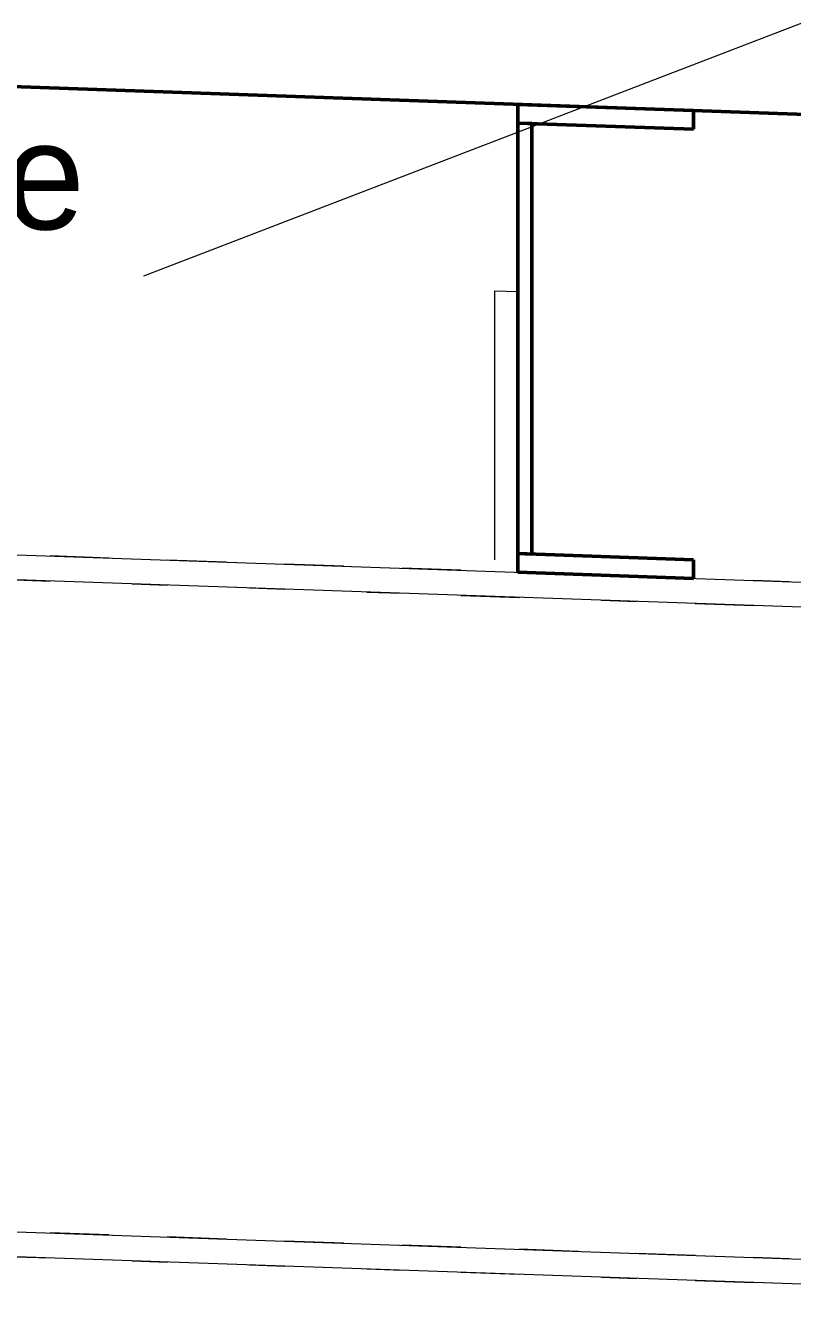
# Model space of a CAD drawing. Header units: metres. Extents: x 10 to 831, y 10 to 584.
# Drawn here: x 51.99 to 65.09, y 267.72 to 289.49 of the extents above; entities that cross this region are included whole.
import ezdxf
from ezdxf.enums import TextEntityAlignment as Align

# ---------------------------------------------------------------- set-up
doc = ezdxf.new("R2010")
doc.units = ezdxf.units.M
for name, color, linetype, lineweight in [('CUT', 7, 'Continuous', 50), ('TXT', 7, 'Continuous', 18), ('VIS', 8, 'Continuous', 13)]:
    doc.layers.add(name, color=color, linetype=linetype, lineweight=lineweight)

msp = doc.modelspace()

# ---------------------------------------------------------------- linework, layer by layer
at = {"layer": 'CUT'}
for p, q in [((30, 289.2), (78, 287.52)), ((63.4, 288.0312), (60.4, 288.136)), ((60.4, 288.136), (60.4, 287.816)), ((63.4, 287.7112), (63.4, 288.0312)), ((60.64, 287.8076), (60.4, 287.816)), ((60.4, 287.816), (60.4, 280.456)), ((60.4, 287.816), (63.4, 287.7112)), ((60.64, 280.4476), (60.64, 287.8076)), ((63.4, 280.3512), (60.4, 280.456)), ((60.4, 280.456), (60.4, 280.136)), ((60.4, 280.456), (60.64, 280.4476)), ((63.4, 280.0308), (63.4, 280.3512)), ((60.4, 280.136), (63.4, 280.0308))]:
    msp.add_line(p, q, dxfattribs=at)
at = {"layer": 'TXT'}
msp.add_line((80, 295.2), (54, 285.2), dxfattribs=at)
at = {"layer": 'VIS'}
for p, q in [((52.8, 288.402), (30, 289.2002)), ((30, 289.2), (78, 287.52)), ((52.3868, 288.4164), (51.0116, 288.4644)), ((52.8828, 288.3992), (51.4224, 288.4504)), ((52.0772, 288.4272), (51.4928, 288.4476)), ((52.5768, 288.41), (51.5788, 288.4448)), ((52.5828, 288.4096), (51.5852, 288.4444)), ((52.2308, 288.422), (51.7756, 288.438)), ((53.2308, 288.3868), (51.9024, 288.4336)), ((52.4148, 288.4156), (51.9392, 288.432)), ((52.1464, 288.4248), (51.9868, 288.4304)), ((52.5784, 288.4096), (52.0044, 288.43)), ((52.2548, 288.4212), (52.0556, 288.428)), ((52.278, 288.4204), (52.1064, 288.4264)), ((52.2968, 288.4196), (52.1264, 288.4256)), ((52.3624, 288.4172), (52.1632, 288.4244)), ((52.3688, 288.4172), (52.1688, 288.424)), ((53.594, 288.374), (52.1944, 288.4232)), ((52.4012, 288.416), (52.2156, 288.4224)), ((52.4208, 288.4152), (52.2204, 288.4224)), ((52.4456, 288.4144), (52.2452, 288.4216)), ((52.4508, 288.4144), (52.2948, 288.4196)), ((52.8916, 288.3988), (52.3, 288.4196)), ((52.468, 288.4136), (52.3124, 288.4192)), ((52.5072, 288.4124), (52.3228, 288.4188)), ((52.5372, 288.4112), (52.3384, 288.418)), ((52.8688, 288.3996), (52.368, 288.4172)), ((52.946, 288.3968), (52.4044, 288.416)), ((52.618, 288.4084), (52.4184, 288.4152)), ((52.7576, 288.4036), (52.5616, 288.4104)), ((53.1712, 288.3892), (52.576, 288.41)), ((52.7776, 288.4028), (52.5776, 288.4096)), ((52.8032, 288.402), (52.604, 288.4088)), ((52.7848, 288.4024), (52.6252, 288.408)), ((52.8412, 288.4004), (52.6448, 288.4076)), ((53.6764, 288.3712), (52.6756, 288.4064)), ((53.2808, 288.3852), (52.6804, 288.406)), ((53.1408, 288.39), (52.686, 288.406)), ((52.8936, 288.3988), (52.7096, 288.4052)), ((52.9292, 288.3976), (52.7504, 288.4036)), ((53.0132, 288.3944), (52.8436, 288.4004)), ((53.366, 288.382), (52.8904, 288.3988)), ((53.0792, 288.3924), (52.8916, 288.3988)), ((53.0888, 288.392), (52.9336, 288.3972)), ((53.544, 288.376), (52.9444, 288.3968)), ((53.1688, 288.3892), (52.9688, 288.396)), ((53.1844, 288.3884), (52.9912, 288.3952)), ((53.2704, 288.3856), (53.07, 288.3924)), ((53.6828, 288.3712), (53.0824, 288.392)), ((53.332, 288.3832), (53.1332, 288.3904)), ((53.3076, 288.3844), (53.136, 288.3904)), ((53.3036, 288.3844), (53.1508, 288.3896)), ((55.1156, 288.3208), (53.1884, 288.3884)), ((53.7004, 288.3704), (53.2316, 288.3868)), ((53.8444, 288.3656), (53.2452, 288.3864)), ((53.4232, 288.38), (53.2636, 288.3856)), ((53.508, 288.3772), (53.3172, 288.384)), ((53.514, 288.3772), (53.3284, 288.3836)), ((53.6, 288.374), (53.4008, 288.3808)), ((53.626, 288.3732), (53.43, 288.38)), ((53.646, 288.3724), (53.446, 288.3792)), ((54.0012, 288.36), (53.4652, 288.3788)), ((54.4548, 288.344), (53.466, 288.3788)), ((53.6688, 288.3716), (53.488, 288.378)), ((53.7268, 288.3696), (53.5352, 288.3764)), ((54.1204, 288.3556), (53.5376, 288.376)), ((54.0204, 288.3592), (53.5544, 288.3756)), ((54.5724, 288.34), (53.5744, 288.3748)), ((54.0508, 288.3584), (53.596, 288.374)), ((53.802, 288.3668), (53.6032, 288.374)), ((54.6204, 288.3384), (53.6796, 288.3712)), ((54.2048, 288.3528), (53.704, 288.3704)), ((54.3172, 288.3488), (53.7248, 288.3696)), ((53.9344, 288.3624), (53.738, 288.3692)), ((54.3536, 288.3476), (53.7564, 288.3684)), ((53.972, 288.3608), (53.772, 288.368)), ((53.9772, 288.3608), (53.7772, 288.3676)), ((54.3508, 288.3476), (53.7976, 288.3672)), ((53.996, 288.36), (53.812, 288.3664)), ((54.0208, 288.3592), (53.8208, 288.3664)), ((53.994, 288.3604), (53.8224, 288.3664)), ((54.002, 288.36), (53.8312, 288.366)), ((54.3172, 288.3488), (53.8416, 288.3656)), ((54.0296, 288.3588), (53.86, 288.3648)), ((54.0616, 288.358), (53.902, 288.3636)), ((54.2068, 288.3528), (54.0084, 288.3596)), ((54.2036, 288.3528), (54.0164, 288.3596)), ((54.244, 288.3516), (54.0452, 288.3584)), ((54.5264, 288.3416), (54.068, 288.3576)), ((54.6272, 288.338), (54.0708, 288.3576)), ((55.0552, 288.3232), (54.1104, 288.356)), ((54.3436, 288.348), (54.1504, 288.3548)), ((54.362, 288.3472), (54.1632, 288.3544)), ((54.3252, 288.3488), (54.1688, 288.354)), ((55.1736, 288.3188), (54.1964, 288.3532)), ((55.194, 288.318), (54.22, 288.3524)), ((54.4216, 288.3452), (54.2216, 288.3524)), ((54.4684, 288.3436), (54.2712, 288.3504)), ((54.5244, 288.3416), (54.3256, 288.3488)), ((55.8036, 288.2968), (54.3432, 288.348)), ((54.6144, 288.3384), (54.4148, 288.3456)), ((54.6412, 288.3376), (54.486, 288.3428)), ((57.0844, 288.252), (54.506, 288.3424)), ((54.684, 288.336), (54.5132, 288.342)), ((54.7188, 288.3348), (54.5228, 288.3416)), ((54.716, 288.3348), (54.5372, 288.3412)), ((54.7072, 288.3352), (54.538, 288.3412)), ((54.7, 288.3356), (54.5404, 288.3412)), ((55.8872, 288.294), (54.5592, 288.3404)), ((54.7524, 288.3336), (54.5716, 288.34)), ((54.7956, 288.332), (54.5964, 288.3392)), ((54.8464, 288.3304), (54.6464, 288.3372)), ((55.2576, 288.316), (54.6836, 288.336)), ((54.9532, 288.3268), (54.766, 288.3332)), ((55.2684, 288.3156), (54.7928, 288.3324)), ((55.036, 288.3236), (54.8448, 288.3304)), ((55.0236, 288.324), (54.852, 288.33)), ((55.0984, 288.3216), (54.9144, 288.328)), ((56.2856, 288.28), (54.918, 288.328)), ((55.5432, 288.306), (54.9432, 288.3268)), ((55.168, 288.3192), (54.968, 288.326)), ((56.4956, 288.2728), (54.984, 288.3256)), ((55.4432, 288.3096), (54.9848, 288.3256)), ((55.2212, 288.3172), (55.0212, 288.3244)), ((55.5408, 288.306), (55.0396, 288.3236)), ((55.6844, 288.3012), (55.084, 288.322)), ((55.5744, 288.3048), (55.106, 288.3212)), ((55.2624, 288.316), (55.1072, 288.3212)), ((55.3192, 288.314), (55.1204, 288.3208)), ((55.3388, 288.3132), (55.1792, 288.3188)), ((55.7404, 288.2992), (55.1836, 288.3184)), ((55.8412, 288.2956), (55.2424, 288.3164)), ((55.4572, 288.3088), (55.2728, 288.3156)), ((55.5032, 288.3072), (55.31, 288.314)), ((55.9468, 288.292), (55.3496, 288.3128)), ((55.5524, 288.3056), (55.354, 288.3128)), ((55.622, 288.3032), (55.422, 288.3104)), ((57.676, 288.2312), (55.4744, 288.3084)), ((55.6828, 288.3012), (55.4824, 288.308)), ((56.0532, 288.288), (55.5384, 288.306)), ((55.724, 288.2996), (55.5544, 288.3056)), ((55.7908, 288.2972), (55.5916, 288.3044)), ((55.7884, 288.2976), (55.6096, 288.3036)), ((56.2336, 288.282), (55.6368, 288.3028)), ((55.8332, 288.296), (55.6496, 288.3024)), ((55.836, 288.2956), (55.6552, 288.302)), ((55.8952, 288.2936), (55.6992, 288.3004)), ((56.194, 288.2832), (55.728, 288.2996)), ((56.2196, 288.2824), (55.744, 288.2988)), ((55.9676, 288.2912), (55.768, 288.298)), ((55.9712, 288.2912), (55.7712, 288.298)), ((55.9908, 288.2904), (55.7916, 288.2972)), ((55.9772, 288.2908), (55.8176, 288.2964)), ((56.0472, 288.2884), (55.8468, 288.2952)), ((56.4512, 288.2744), (55.8688, 288.2948)), ((56.078, 288.2872), (55.8904, 288.294)), ((56.36, 288.2776), (55.9016, 288.2936)), ((57.2548, 288.246), (55.9376, 288.292)), ((56.568, 288.27), (55.9692, 288.2912)), ((56.9736, 288.256), (55.976, 288.2908)), ((56.5116, 288.272), (56.0428, 288.2884)), ((56.6884, 288.266), (56.0956, 288.2868)), ((56.3736, 288.2768), (56.1776, 288.2836)), ((56.406, 288.2756), (56.2144, 288.2824)), ((56.4216, 288.2752), (56.2212, 288.2824)), ((56.4396, 288.2748), (56.2424, 288.2816)), ((56.4824, 288.2732), (56.2968, 288.2796)), ((56.8768, 288.2592), (56.3756, 288.2768)), ((56.6156, 288.2684), (56.456, 288.274)), ((56.6796, 288.2664), (56.4836, 288.2732)), ((57.142, 288.25), (56.5424, 288.2712)), ((56.7428, 288.264), (56.5444, 288.2708)), ((56.7676, 288.2632), (56.5676, 288.27)), ((56.7396, 288.264), (56.568, 288.27)), ((56.7768, 288.2628), (56.5768, 288.27)), ((56.8148, 288.2616), (56.6596, 288.2668)), ((56.8604, 288.26), (56.6816, 288.266)), ((57.1708, 288.2492), (56.6952, 288.2656)), ((56.9196, 288.258), (56.7388, 288.264)), ((57.3008, 288.2444), (56.7476, 288.264)), ((56.9356, 288.2572), (56.752, 288.2636)), ((56.9456, 288.2568), (56.7548, 288.2636)), ((56.9804, 288.2556), (56.782, 288.2628)), ((57.2768, 288.2452), (56.8184, 288.2612)), ((57.0708, 288.2524), (56.9004, 288.2584)), ((57.54, 288.236), (56.9428, 288.2572)), ((57.4484, 288.2392), (56.98, 288.2556)), ((57.1864, 288.2484), (56.9872, 288.2556)), ((57.2024, 288.248), (57.0148, 288.2544)), ((57.2476, 288.2464), (57.0476, 288.2532)), ((57.6796, 288.2312), (57.0792, 288.2524)), ((57.254, 288.246), (57.0944, 288.2516)), ((57.3064, 288.2444), (57.1076, 288.2512)), ((57.4096, 288.2408), (57.2096, 288.2476)), ((58.544, 288.2008), (57.2156, 288.2476)), ((57.418, 288.2404), (57.2488, 288.2464)), ((57.7692, 288.228), (57.2544, 288.246)), ((57.436, 288.2396), (57.2808, 288.2452)), ((57.9212, 288.2228), (57.3368, 288.2432)), ((57.9368, 288.2224), (57.3628, 288.2424)), ((58.794, 288.1924), (57.394, 288.2412)), ((57.9324, 288.2224), (57.3964, 288.2412)), ((57.5952, 288.234), (57.4096, 288.2408)), ((58.0864, 288.2168), (57.486, 288.238)), ((58.0784, 288.2172), (57.5116, 288.2372)), ((57.9944, 288.22), (57.5396, 288.236)), ((57.7792, 288.2276), (57.5804, 288.2348)), ((57.7528, 288.2288), (57.5824, 288.2348)), ((58.7248, 288.1948), (57.5888, 288.2344)), ((57.8248, 288.226), (57.626, 288.2332)), ((58.2376, 288.2116), (57.6388, 288.2328)), ((58.122, 288.2156), (57.6464, 288.2324)), ((57.8564, 288.2252), (57.6604, 288.232)), ((58.2128, 288.2124), (57.7116, 288.23)), ((57.8924, 288.2236), (57.7328, 288.2292)), ((58.33, 288.2084), (57.7348, 288.2292)), ((58.194, 288.2132), (57.7356, 288.2292)), ((59.6708, 288.1616), (57.7436, 288.2288)), ((57.9708, 288.2212), (57.7708, 288.228)), ((57.9764, 288.2208), (57.7764, 288.228)), ((57.9832, 288.2204), (57.784, 288.2276)), ((58.0216, 288.2192), (57.8216, 288.2264)), ((58.0032, 288.22), (57.8224, 288.2264)), ((58.038, 288.2188), (57.8544, 288.2252)), ((58.4848, 288.2032), (57.8844, 288.224)), ((58.3676, 288.2072), (57.9016, 288.2236)), ((58.1012, 288.2164), (57.9024, 288.2236)), ((58.3856, 288.2064), (57.9172, 288.2228)), ((58.9628, 288.1864), (57.9648, 288.2212)), ((58.2084, 288.2128), (58.0152, 288.2196)), ((58.3268, 288.2084), (58.1396, 288.2152)), ((58.7824, 288.1928), (58.1996, 288.2132)), ((58.8072, 288.1916), (58.2136, 288.2124)), ((58.4104, 288.2056), (58.2136, 288.2124)), ((58.4068, 288.2056), (58.2224, 288.2124)), ((58.448, 288.2044), (58.248, 288.2112)), ((58.4348, 288.2048), (58.2652, 288.2108)), ((58.4736, 288.2036), (58.2824, 288.21)), ((58.4556, 288.204), (58.284, 288.21)), ((58.5308, 288.2016), (58.3712, 288.2072)), ((58.6408, 288.1976), (58.4448, 288.2044)), ((58.9048, 288.1884), (58.4496, 288.2044)), ((58.664, 288.1968), (58.4664, 288.2036)), ((59.0048, 288.1848), (58.4688, 288.2036)), ((59.0836, 288.182), (58.4972, 288.2028)), ((58.7084, 288.1952), (58.5228, 288.2016)), ((59.1332, 288.1804), (58.536, 288.2012)), ((59.1412, 288.18), (58.5416, 288.2012)), ((58.7668, 288.1932), (58.5668, 288.2)), ((59.8892, 288.154), (58.572, 288.2)), ((59.0736, 288.1824), (58.598, 288.1992)), ((59.1108, 288.1812), (58.6524, 288.1972)), ((58.9884, 288.1856), (58.8332, 288.1908)), ((59.3228, 288.1736), (58.854, 288.19)), ((59.0852, 288.182), (58.894, 288.1888)), ((59.0868, 288.182), (58.9064, 288.1884)), ((59.1212, 288.1808), (58.9252, 288.1876)), ((59.1404, 288.18), (58.9568, 288.1864)), ((59.1704, 288.1792), (58.9704, 288.186)), ((59.4856, 288.168), (58.9704, 288.186)), ((59.176, 288.1788), (58.9764, 288.186)), ((59.1788, 288.1788), (58.9796, 288.1856)), ((59.1692, 288.1792), (59.0096, 288.1848)), ((59.222, 288.1772), (59.022, 288.1844)), ((59.5488, 288.166), (59.0476, 288.1832)), ((59.2936, 288.1748), (59.0948, 288.1816)), ((59.3676, 288.172), (59.1744, 288.1788)), ((59.4512, 288.1692), (59.264, 288.1756)), ((59.8216, 288.1564), (59.2648, 288.1756)), ((59.4576, 288.1688), (59.2872, 288.1748)), ((59.5204, 288.1668), (59.322, 288.1736)), ((59.8148, 288.1564), (59.3596, 288.1724)), ((59.5668, 288.1652), (59.3668, 288.172)), ((59.6228, 288.1632), (59.4228, 288.1704)), ((59.6488, 288.1624), (59.4484, 288.1692)), ((59.6096, 288.1636), (59.4544, 288.1692)), ((60.088, 288.1468), (59.4876, 288.168)), ((59.7196, 288.16), (59.5408, 288.166)), ((60.0248, 288.1492), (59.5492, 288.1656)), ((59.754, 288.1588), (59.5556, 288.1656)), ((59.7676, 288.158), (59.5688, 288.1652)), ((60.0276, 288.1492), (59.5692, 288.1652)), ((59.8144, 288.1564), (59.6156, 288.1636)), ((59.8172, 288.1564), (59.6212, 288.1632)), ((60.2348, 288.1416), (59.6356, 288.1628)), ((59.8076, 288.1568), (59.648, 288.1624)), ((60.2504, 288.1412), (59.6976, 288.1604)), ((59.9064, 288.1532), (59.71, 288.16)), ((60.2596, 288.1408), (59.7912, 288.1572)), ((60.0012, 288.15), (59.8104, 288.1568)), ((60.0884, 288.1468), (59.8896, 288.154)), ((60.1292, 288.1456), (59.9596, 288.1516)), ((60.1396, 288.1452), (59.9692, 288.1512)), ((60.1704, 288.144), (59.99, 288.1504)), ((60.9744, 288.116), (59.9976, 288.15)), ((60.172, 288.144), (60.0004, 288.15)), ((60.6164, 288.1284), (60.042, 288.1484)), ((60.2428, 288.1416), (60.0592, 288.148)), ((60.5412, 288.1312), (60.0752, 288.1472)), ((60.374, 288.1368), (60.1748, 288.144)), ((60.376, 288.1368), (60.176, 288.144)), ((60.3816, 288.1368), (60.1844, 288.1436)), ((60.4224, 288.1352), (60.222, 288.1424)), ((61.2008, 288.108), (60.252, 288.1412)), ((60.7248, 288.1248), (60.2696, 288.1404)), ((60.8868, 288.1188), (60.2864, 288.14)), ((60.446, 288.1344), (60.2864, 288.14)), ((60.5272, 288.1316), (60.334, 288.1384)), ((60.9584, 288.1164), (60.3596, 288.1376)), ((60.9344, 288.1172), (60.378, 288.1368)), ((60.8848, 288.1192), (60.3836, 288.1364)), ((60.576, 288.13), (60.3884, 288.1364)), ((60.4, 288.136), (60.4, 288.136)), ((63.4, 288.0312), (60.4, 288.136)), ((60.4, 287.816), (60.4, 288.136)), ((60.4, 287.816), (60.4, 287.976)), ((60.6016, 288.1288), (60.4056, 288.136)), ((61.0348, 288.1136), (60.442, 288.1344)), ((61.0384, 288.1136), (60.454, 288.134)), ((60.9444, 288.1168), (60.486, 288.1328)), ((60.976, 288.116), (60.5004, 288.1324)), ((61.6456, 288.0924), (60.5096, 288.132)), ((60.7108, 288.1252), (60.5124, 288.132)), ((60.7264, 288.1244), (60.5276, 288.1316)), ((61.1136, 288.1112), (60.5308, 288.1316)), ((61.14, 288.11), (60.5404, 288.1312)), ((60.7916, 288.1224), (60.6132, 288.1284)), ((60.8232, 288.1212), (60.6228, 288.128)), ((61.2016, 288.108), (60.6868, 288.126)), ((61.8708, 288.0844), (60.6952, 288.1256)), ((61.1968, 288.108), (60.7284, 288.1244)), ((60.9652, 288.1164), (60.7656, 288.1232)), ((61.3452, 288.1028), (60.794, 288.1224)), ((61.4796, 288.0984), (60.9124, 288.118)), ((61.0844, 288.112), (60.9248, 288.1176)), ((61.17, 288.1092), (60.97, 288.116)), ((61.162, 288.1092), (61.0068, 288.1148)), ((61.254, 288.106), (61.0736, 288.1124)), ((62.0828, 288.0772), (61.082, 288.112)), ((61.3256, 288.1036), (61.138, 288.11)), ((61.3568, 288.1024), (61.1724, 288.1088)), ((61.6348, 288.0928), (61.1796, 288.1088)), ((62.5236, 288.0616), (61.2064, 288.1076)), ((61.406, 288.1008), (61.2068, 288.1076)), ((61.864, 288.0848), (61.328, 288.1036)), ((61.5292, 288.0964), (61.338, 288.1032)), ((61.5696, 288.0952), (61.37, 288.102)), ((61.5756, 288.0948), (61.3756, 288.102)), ((61.8616, 288.0848), (61.4032, 288.1008)), ((61.9272, 288.0824), (61.4516, 288.0992)), ((61.6856, 288.0908), (61.4716, 288.0984)), ((61.6764, 288.0912), (61.4908, 288.098)), ((61.6864, 288.0908), (61.4932, 288.0976)), ((61.7564, 288.0884), (61.5576, 288.0956)), ((61.7228, 288.0896), (61.5632, 288.0952)), ((61.7644, 288.0884), (61.5732, 288.0948)), ((61.7784, 288.0876), (61.5824, 288.0948)), ((61.7832, 288.0876), (61.6276, 288.0932)), ((62.2316, 288.072), (61.6328, 288.0928)), ((61.8232, 288.086), (61.654, 288.092)), ((62.1336, 288.0752), (61.6652, 288.0916)), ((61.8692, 288.0844), (61.6728, 288.0916)), ((61.9012, 288.0836), (61.7028, 288.0904)), ((61.888, 288.084), (61.7164, 288.09)), ((62.2204, 288.0724), (61.7196, 288.09)), ((62.0232, 288.0792), (61.8232, 288.086)), ((62.0756, 288.0772), (61.8768, 288.0844)), ((62.49, 288.0628), (61.8892, 288.084)), ((62.0804, 288.0772), (61.8964, 288.0836)), ((64.2256, 288.002), (61.948, 288.082)), ((62.5448, 288.0608), (62.09, 288.0768)), ((62.3196, 288.0688), (62.1204, 288.0756)), ((62.7392, 288.054), (62.1396, 288.0752)), ((62.3528, 288.0676), (62.1556, 288.0744)), ((62.3376, 288.068), (62.1572, 288.0744)), ((62.366, 288.0672), (62.166, 288.074)), ((62.3664, 288.0672), (62.1672, 288.074)), ((62.3612, 288.0672), (62.2016, 288.0728)), ((62.7144, 288.0548), (62.2488, 288.0712)), ((62.45, 288.0644), (62.2624, 288.0708)), ((62.7784, 288.0528), (62.32, 288.0688)), ((62.5276, 288.0616), (62.3292, 288.0684)), ((63.3532, 288.0328), (62.3556, 288.0676)), ((62.5264, 288.0616), (62.356, 288.0676)), ((62.9552, 288.0464), (62.3668, 288.0672)), ((62.936, 288.0472), (62.4, 288.066)), ((62.9176, 288.048), (62.4028, 288.066)), ((62.8784, 288.0492), (62.4028, 288.066)), ((63.3844, 288.0316), (62.4068, 288.0656)), ((62.654, 288.0572), (62.458, 288.064)), ((63.1596, 288.0396), (62.566, 288.06)), ((63.0708, 288.0424), (62.6024, 288.0588)), ((62.7896, 288.0524), (62.604, 288.0588)), ((62.8316, 288.0508), (62.6472, 288.0572)), ((62.84, 288.0508), (62.6704, 288.0564)), ((62.8704, 288.0496), (62.6716, 288.0564)), ((63.2956, 288.0348), (62.7212, 288.0548)), ((63.4056, 288.0308), (62.8128, 288.0516)), ((62.9996, 288.0452), (62.84, 288.0508)), ((63.4444, 288.0296), (62.8616, 288.05)), ((63.0568, 288.0432), (62.866, 288.0496)), ((63.0916, 288.0416), (62.8932, 288.0488)), ((63.8572, 288.0148), (62.9084, 288.0484)), ((63.1656, 288.0392), (62.9656, 288.0464)), ((63.1692, 288.0392), (62.9696, 288.046)), ((64.3936, 287.9964), (62.9936, 288.0452)), ((63.1828, 288.0388), (62.9992, 288.0452)), ((65.5784, 287.9548), (63, 288.0452)), ((63.2228, 288.0372), (63.0228, 288.0444)), ((63.2236, 288.0372), (63.0236, 288.044)), ((63.2084, 288.0376), (63.038, 288.0436)), ((63.5564, 288.0256), (63.0556, 288.0432)), ((63.2888, 288.0348), (63.0884, 288.042)), ((63.3356, 288.0332), (63.1804, 288.0388)), ((63.3952, 288.0312), (63.1964, 288.038)), ((63.4216, 288.0304), (63.2408, 288.0364)), ((63.8296, 288.016), (63.354, 288.0328)), ((63.5616, 288.0252), (63.3624, 288.0324)), ((63.5744, 288.0248), (63.3872, 288.0316)), ((63.4, 288.0312), (63.4, 288.0312)), ((63.4, 287.7112), (63.4, 288.0312)), ((64.8912, 287.9788), (63.4308, 288.03)), ((63.604, 288.024), (63.4324, 288.03)), ((63.6508, 288.0224), (63.472, 288.0284)), ((63.638, 288.0228), (63.4784, 288.0284)), ((64.008, 288.0096), (63.5392, 288.026)), ((63.6952, 288.0208), (63.5424, 288.026)), ((63.7396, 288.0192), (63.5432, 288.026)), ((63.7448, 288.0188), (63.546, 288.026)), ((63.7656, 288.0184), (63.5708, 288.0252)), ((64.2288, 288.002), (63.6296, 288.0228)), ((63.9128, 288.0132), (63.7136, 288.02)), ((63.9028, 288.0136), (63.7172, 288.02)), ((63.9568, 288.0116), (63.8012, 288.0168)), ((64.7812, 287.9828), (63.8404, 288.0156)), ((64.0628, 288.0076), (63.864, 288.0148)), ((64.8916, 287.9788), (63.8908, 288.014)), ((64.2852, 288), (64.1016, 288.0064)), ((64.2764, 288.0004), (64.1168, 288.006)), ((64.6336, 287.988), (64.1188, 288.006)), ((64.3068, 287.9992), (64.1224, 288.0056)), ((64.324, 287.9988), (64.1268, 288.0056)), ((64.738, 287.984), (64.1384, 288.0052)), ((64.3752, 287.9968), (64.1752, 288.004)), ((64.3916, 287.9964), (64.1984, 288.0032)), ((64.4232, 287.9952), (64.2228, 288.002)), ((64.4436, 287.9944), (64.2524, 288.0012)), ((64.7808, 287.9828), (64.3052, 287.9992)), ((64.8804, 287.9792), (64.3136, 287.9992)), ((64.5052, 287.9924), (64.3244, 287.9988)), ((64.916, 287.978), (64.3276, 287.9984)), ((64.5344, 287.9912), (64.3648, 287.9972)), ((64.8924, 287.9788), (64.3916, 287.9964)), ((64.5848, 287.9896), (64.3936, 287.9964)), ((64.888, 287.9788), (64.4224, 287.9952)), ((65.0156, 287.9744), (64.4592, 287.994)), ((64.612, 287.9884), (64.4592, 287.994)), ((64.9448, 287.9768), (64.4764, 287.9932)), ((64.6788, 287.9864), (64.4804, 287.9932)), ((64.6992, 287.9856), (64.5116, 287.992)), ((64.7232, 287.9848), (64.5444, 287.9908)), ((64.7572, 287.9836), (64.558, 287.9904)), ((64.8576, 287.98), (64.6588, 287.9868)), ((66.482, 287.9232), (64.6808, 287.986)), ((66.0544, 287.938), (64.6868, 287.986)), ((65.3008, 287.9644), (64.7068, 287.9852)), ((65.3488, 287.9628), (64.7504, 287.9836)), ((64.9148, 287.978), (64.7552, 287.9836)), ((65.356, 287.9624), (64.7572, 287.9836)), ((65.3848, 287.9616), (64.788, 287.9824)), ((65.1688, 287.9692), (64.9688, 287.976)), ((60.4, 287.816), (60.4, 287.816)), ((60.4, 287.816), (63.4, 287.7112)), ((60.64, 287.8076), (60.4, 287.816)), ((60.4, 284.9536), (60.4, 287.816)), ((60.4, 287.816), (60.4, 287.816)), ((60.64, 287.8076), (60.4, 287.816)), ((60.4, 280.456), (60.4, 287.816)), ((63.4, 287.7112), (60.4, 287.816)), ((60.64, 287.8076), (60.64, 287.8076)), ((60.64, 280.4476), (60.64, 287.8076)), ((60.64, 280.4476), (60.64, 287.8076)), ((63.4, 287.7112), (63.4, 287.8712)), ((63.4, 287.7112), (63.4, 287.7112)), ((60, 284.95), (60.4, 284.936)), ((60, 284.95), (60, 280.35)), ((60.4, 284.936), (60.4, 284.936)), ((60.4, 280.536), (60.4, 284.936)), ((30, 281.1999), (73.252, 279.686)), ((72.25, 279.2932), (30, 280.772)), ((53.4088, 280.3808), (52.4068, 280.4156)), ((55.4132, 280.3104), (54.4112, 280.3456)), ((60.4, 280.456), (60.4, 280.456)), ((60.4, 280.456), (60.4, 280.456)), ((63.4, 280.3512), (60.4, 280.456)), ((60.4, 280.136), (60.4, 280.456)), ((60.64, 280.4476), (60.4, 280.456)), ((63.4, 280.3512), (60.6144, 280.4484)), ((60.64, 280.4476), (60.64, 280.4476)), ((63.4, 280.3512), (63.4, 280.3512)), ((63.4, 280.0308), (63.4, 280.3512)), ((57.4176, 280.2404), (56.4156, 280.2756)), ((59.422, 280.1704), (58.42, 280.2052)), ((60.4, 280.136), (60.4, 280.136)), ((63.4, 280.0308), (60.4, 280.136)), ((61.4264, 280.1), (60.4244, 280.1352)), ((51.8056, 280.0088), (52.4068, 279.9876)), ((53.81, 279.9388), (54.4112, 279.9176)), ((62.1144, 280.076), (62.3284, 280.0684)), ((63.4308, 280.03), (62.4284, 280.0652)), ((63.4, 280.0308), (63.4, 280.0308)), ((65.0344, 279.974), (64.4328, 279.9948)), ((55.814, 279.8684), (56.4156, 279.8476)), ((57.8184, 279.7984), (58.42, 279.7772)), ((59.422, 279.7424), (60.4244, 279.7072)), ((61.8272, 279.658), (62.4284, 279.6372)), ((63.4308, 279.602), (64.4328, 279.5668)), ((30, 269.6279), (73.252, 268.114)), ((72.25, 267.7212), (30, 269.2)), ((53.4088, 268.8088), (52.4068, 268.8436)), ((55.4132, 268.7384), (54.4112, 268.7736)), ((57.4176, 268.6684), (56.4156, 268.7036)), ((59.422, 268.5984), (58.42, 268.6332)), ((51.8056, 268.4368), (52.4068, 268.4156)), ((53.81, 268.3668), (54.4112, 268.3456)), ((61.4264, 268.528), (60.4244, 268.5632)), ((63.4308, 268.458), (62.4284, 268.4932)), ((65.0344, 268.402), (64.4328, 268.4228)), ((55.814, 268.2964), (56.4156, 268.2756)), ((57.8184, 268.2264), (58.42, 268.2052)), ((59.422, 268.1704), (60.4244, 268.1352)), ((61.8272, 268.086), (62.4284, 268.0652)), ((63.4308, 268.03), (64.4328, 267.9948))]:
    msp.add_line(p, q, dxfattribs=at)

# ---------------------------------------------------------------- texts
at = {"layer": 'TXT'}
msp.add_text('ring beam UPN 240 rolled + LED cove', height=1.84, dxfattribs=at).set_placement((53, 286), align=Align.RIGHT)

doc.saveas('drawing.dxf')
